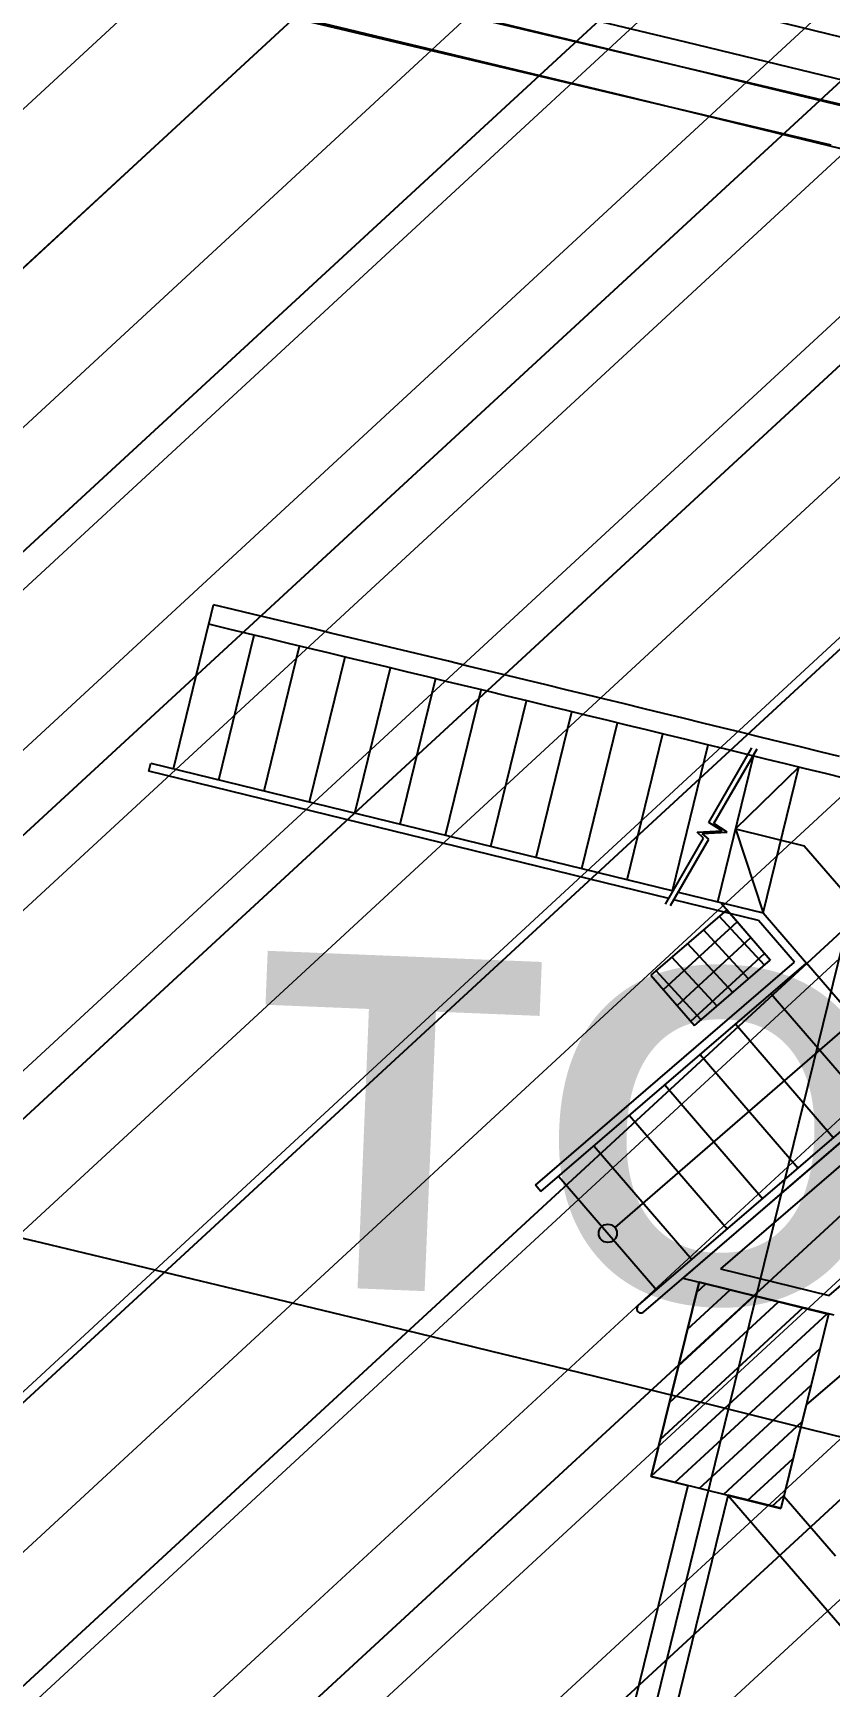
# Model space of a CAD drawing. Extents: x -678889171 to 586587, y -792238163 to 335485.
# Drawn here: x -678740441 to -678735663, y -792164476 to -792154563 of the extents above; entities that cross this region are included whole.
import ezdxf
from ezdxf.enums import TextEntityAlignment as Align

# ---------------------------------------------------------------- set-up
doc = ezdxf.new("R2010")
doc.units = 0
doc.header["$MEASUREMENT"] = 0
for name, color, linetype in [('A-ANNO-LEGN', 252, 'Continuous'), ('A-FLOR-PATT', 252, 'Continuous'), ('A-SITE-PATT', 252, 'Continuous'), ('A-WALL', 252, 'Continuous')]:
    doc.layers.add(name, color=color, linetype=linetype)
doc.layers.add('BASEMENT3 LAYOUT$0$HATCH5', color=252, linetype='Continuous', lineweight=15)
doc.styles.add('BASEMENT3 LAYOUT$0$EN-SB', font='swissb.ttf')
doc.styles.add('Ground floor Towers$0$$Bas01-Rname$0$EN-SC', font='swissc.ttf')
doc.styles.add('Ground floor Towers$0$$Bas01-Rname$0$EN-SCL', font='swisscl.ttf')
doc.styles.add('Ground floor Towers$0$04-Ground Floor$0$V2-lower ground$0$LEVEL  FOR LICENSE LOWER GR$0$$LG- LEVEL$0$AR-SR', font='sarb.shx')

# ---------------------------------------------------------------- blocks, each defined once
blk = doc.blocks.new('A$C61C61320')
at = {"layer": 'BASEMENT3 LAYOUT$0$HATCH5'}
h = blk.add_hatch(dxfattribs=at)
h.set_pattern_fill('JIS_WOOD', color=256, scale=1000, style=0)
h.set_pattern_definition([(45, (-845680.2949388556, -470481.0696760565), (-499.9999991609842, 499.9999991609843), [])])
h.paths.add_polyline_path([(12440.74077330553, -169431.9252005816), (13408.27617370361, -243253.7315873399), (7111.185080291936, -248399.4795461658), (-61957.46107163071, -237877.8060760189), (-55832.26724016038, -200866.3395951205), (-20860.02674167091, -206712.4958959252), (-20783.43353955913, -208437.764712235), (-16504.6553898881, -208719.7022090854), (-18718.17453308101, -208569.0044804074), (-18168.17453308101, -169431.9252005816)])
at = {"layer": 'BASEMENT3 LAYOUT$0$HATCH5', "style": 'BASEMENT3 LAYOUT$0$EN-SB'}
blk.add_text('TOWER (A)', height=2000, dxfattribs=at).set_placement((-23889.31892161025, -222686.1925793323))
blk = doc.blocks.new('2')
at = {"layer": 'BASEMENT3 LAYOUT$0$HATCH5', "style": 'BASEMENT3 LAYOUT$0$EN-SB'}
blk.add_text('TOWER (A)', height=2000, dxfattribs=at).set_placement((94031.53737998311, 9511.168125299038))
blk = doc.blocks.new('GR')
at = {"layer": 'A-FLOR-PATT'}
for p, q in [((71040, 44770), (61791.84706075279, -782.1576375562072)), ((60387.46456896276, 33201.17113288534), (67185.38640320179, 31884.18568554015)), ((60340.57238361237, 32955.60735109121), (67137.83712541615, 31638.74920458822)), ((63528.13103115464, 28614.65626865336), (63551.24921352176, 28732.40833789132)), ((63351.45447358246, 27741.42243755287), (63530.17153420641, 28624.74156984869)), ((63625.91142915382, 27685.98429607102), (63802.87237060147, 28560.62371048426)), ((63900.36838472519, 27630.54615458916), (64077.58951777312, 28506.47158063325)), ((64174.82534029655, 27575.10801310731), (64352.28247282781, 28452.19987988238)), ((64449.28229586791, 27519.66987162545), (64626.95123591011, 28397.80860894619)), ((64723.73925143927, 27464.23173014359), (64902.36766857287, 28347.1127369985)), ((64998.32320446084, 27409.42128070821), (65176.21618666632, 28288.66735903251)), ((65272.653162582, 27353.35544717989), (65450.81237456034, 28233.91738114292)), ((65547.11011815336, 27297.91730569803), (65725.38437092215, 28179.04783524363)), ((65821.56707372473, 27242.47916421618), (65999.93217582731, 28124.05872170806)), ((66096.0240292961, 27187.04102273432), (66274.4557893376, 28068.95004084157)), ((66370.48098486745, 27131.60288125247), (66548.95521150116, 28013.72179288213)), ((66572.18834044847, 27550.19611704346), (66812.54990478001, 28007.86586763177)), ((66603.1618768496, 27543.94060496947), (66843.52344118114, 28001.61035555778)), ((67097.88148191126, 27902.90659629311), (66734.20041119325, 27517.34952614811)), ((63204.33124421418, 27720.13034727674), (63214.22599579678, 27769.1415082938)), ((63214.22599579678, 27769.1415082938), (66374.51201380997, 27130.78864518267)), ((66350.29156008687, 27084.67075172741), (63204.33124421418, 27720.13034727674)), ((66504.69486118885, 27489.16998722896), (66653.68052088232, 27501.88399488444)), ((66544.79218381771, 27455.017201251), (66504.69486118885, 27489.16998722896)), ((66535.66839758998, 27482.91447515496), (66684.65405728345, 27495.62848281044)), ((66575.76572021884, 27448.761689177), (66535.66839758998, 27482.91447515496)), ((66653.68052088232, 27501.88399488444), (66572.18834044847, 27550.19611704346)), ((66684.65405728345, 27495.62848281044), (66603.1618768496, 27543.94060496947)), ((66734.20041119325, 27517.34952614811), (66919.39779257389, 27020.74091471795)), ((66734.25166503177, 27517.40386298719), (67149.14032817465, 27433.37892668941)), ((66332.11123514044, 27050.05379952467), (66544.79218381771, 27455.017201251)), ((66363.08477154157, 27043.79828745067), (66575.76572021884, 27448.761689177)), ((67149.14032817465, 27433.37892668941), (67824.0422035643, 26715.23080905271)), ((66893.87706763635, 26974.8856240453), (66381.26466812623, 27078.4144240146)), ((66405.48512377225, 27124.53232113125), (66919.39779257389, 27020.74091471795)), ((66665.10348589197, 27070.24982681018), (66974.37250007727, 26739.81337154107)), ((66700.70146944877, 27031.5399216617), (66262.6385296729, 26621.53887191308)), ((66940.06471060516, 26707.70330602094), (66657.06719748754, 26990.70081913852)), ((66974.03550261448, 26739.49796181112), (66700.70146944877, 27031.5399216617)), ((67120.29617492647, 26733.95807352483), (66893.87706763635, 26974.8856240453)), ((66919.39779257389, 27020.74091471795), (67191.10926352687, 26731.61876452267)), ((66341.48620827575, 26537.29458545469), (66765.98247795223, 26961.79085513117)), ((66426.949842551, 26445.9815244333), (66851.44611222742, 26870.47779410973)), ((66848.75164958378, 26622.23967174569), (66565.75413646619, 26905.23718486328)), ((66757.43858856236, 26536.77603747044), (66474.44107544475, 26819.77355058808)), ((66512.41347682619, 26354.66846341186), (66936.90974650264, 26779.16473308831)), ((65621.35280792681, 25335.65010897837), (67120.29617492647, 26733.95807352483)), ((65655.44888471605, 25299.07884228466), (67191.10926352687, 26731.61876452267)), ((67824.0422035643, 26715.23080905271), (66106.8977670471, 25101.49128643986)), ((66267.10913955253, 24638.93496836509), (68461.34855771331, 26685.41244908748)), ((66666.12552754095, 26451.31240319525), (66383.12801442336, 26734.30991631284)), ((66535.97256283861, 26329.4969120625), (66974.03550261448, 26739.49796181112)), ((66262.6385296729, 26621.53887191308), (66535.97256283861, 26329.4969120625)), ((66574.8124665195, 26365.84876892006), (66291.81495340195, 26648.84628203762)), ((66301.20521634177, 24602.36370167138), (68495.44463450255, 26648.84118239377)), ((68491.45409058193, 26653.12141811932), (66527.48992476649, 24814.96690528808)), ((68487.2585685815, 26503.21036853219), (66751.33435195807, 24878.48778537111)), ((67408.01935553094, 24745.84009435822), (68864.13573779425, 26108.67906354761)), ((65655.44888471605, 25299.07884228466), (65621.35280792681, 25335.65010897837)), ((66385.9649932502, 23618.42246736616), (66625.3107311334, 24794.31090499838)), ((66625.31073192228, 24794.31090415558), (66385.96499403908, 23618.42246652336)), ((66527.48992476649, 24814.96690528808), (67440.7520565427, 24630.49168138238)), ((66612.71835678339, 24732.44547329552), (66666.25068257796, 24785.97779909009)), ((66625.3107311334, 24794.31090499838), (67409.23635622155, 24634.74707974292)), ((67409.23635701042, 24634.74707890012), (66625.31073192228, 24794.31090415558)), ((66751.33435195807, 24878.48778537111), (67408.01935553094, 24745.84009435822)), ((66477.18556605966, 24066.5825966819), (67106.89084440784, 24696.28787503007)), ((66522.36316296761, 24288.53688888648), (66960.01079046447, 24726.18451638333)), ((66567.54075987544, 24510.49118109094), (66813.1307365211, 24756.0811577366)), ((66386.83037224377, 23622.67401227274), (67400.65095229435, 24636.49459232332)), ((66432.00796915172, 23844.62830447732), (67253.7708983511, 24666.3912336767)), ((67409.23635622155, 24634.74707974292), (67169.89061833835, 23458.8586421107)), ((67793.02034019098, 24549.29413947378), (67297.71356421823, 24085.71623854388)), ((66530.0315528519, 23589.09849758423), (67366.69947129255, 24425.76641602488)), ((66676.91160679515, 23559.20185623085), (67321.52187438472, 24203.81212382042)), ((67297.71356423572, 24085.71623856021), (67170.76741204469, 23460.8990275127)), ((66823.79166073853, 23529.30521487759), (67276.34427747689, 23981.85783161595)), ((66970.6717146819, 23499.40857352433), (67231.16668056883, 23759.90353941126)), ((67169.89061833835, 23458.8586421107), (66385.9649932502, 23618.42246736616)), ((66385.96499403908, 23618.42246652336), (66606.96599405992, 23573.43890708857)), ((66606.96599405994, 23573.43890708865), (65982.41017415008, 20499.32419993116)), ((66607.21252113674, 23574.21200565249), (66059.502784941, 20881.27289987728)), ((66227.40459294805, 20449.54735031392), (66852.02849384157, 23523.5577593874)), ((66851.9427672924, 23523.57520856328), (71863.76089337893, 18168.73091418614)), ((66851.9427672924, 23523.57520856328), (67169.89061912712, 23458.85864126801)), ((67170.76741203116, 23460.89902751545), (66852.43875468818, 23525.57489986227)), ((67117.55176862504, 23469.51193217083), (67185.989083661, 23537.94924720679)), ((67185.43813803344, 23533.10698291839), (67508.8326246144, 23187.57825906323))]:
    blk.add_line(p, q, dxfattribs=at)
at = {"layer": 'A-FLOR-PATT', "ltscale": 100}
for p, q in [((66644.9585657006, 27076.26668128798), (66823.44225668591, 27958.43237100824)), ((66919.39779257389, 27020.74091471795), (67097.8814835592, 27902.90660443821)), ((67190.6947962282, 26732.05978998308), (67805.69752141733, 26074.96415100445)), ((66986.26542433283, 26540.72596676706), (67601.26814952196, 25883.63032778843)), ((66781.83605243746, 26349.39214355103), (67396.83877762659, 25692.2965045724)), ((66577.40668054209, 26158.058320335), (67192.40940573122, 25500.96268135637)), ((66372.97730864672, 25966.72449711897), (66987.98003383585, 25309.62885814034)), ((66168.54793675135, 25775.39067390294), (66783.55066194048, 25118.29503492431)), ((65964.11856485598, 25584.05685068692), (66579.1212900451, 24926.96121170829)), ((65759.6891929606, 25392.72302747089), (66374.69191814974, 24735.62738849226))]:
    blk.add_line(p, q, dxfattribs=at)
at = {"layer": 'A-FLOR-PATT'}
blk.add_circle((66067.19055555516, 25064.17520798157), 54.48992894077886, dxfattribs=at)
for centre, radius, start, end in [((-55663.02808184421, -578856.4866396398), 623364.7764122983, 74.61102897088065, 88.715678869106), ((-55662.04957572921, -578844.685925062), 622702.9587305912, 74.61095202551606, 88.71574447441284), ((-55662.04957586701, -578844.6859266991), 623102.9587322307, 78.56113400306909, 85.23635335364345), ((-55662.04957586701, -578844.6859266991), 622952.9587322307, 78.5473468654781, 81.86173866457295), ((-55662.04957586701, -578844.6859266991), 615202.9587322307, 74.22143378566328, 85.22979167610383), ((-60352.50074555051, -602011.2667118065), 642798.3531941562, 78.54193475479326, 78.88628853727238), ((-60352.50074555051, -602011.2667118065), 642678.3531941562, 78.53621024694874, 78.88628738950031), ((-55662.04957586701, -578844.6859266991), 607202.9587322306, 74.22143378566328, 89.82613372100917), ((66284.15717794714, 24620.64933501824), 25.00000000000118, 132.9939817200318, 312.9939817200562), ((-55662.04957586701, -578844.6859266991), 599702.9587322306, 74.22143378566328, 89.82613372100917)]:
    blk.add_arc(centre, radius, start, end, dxfattribs=at)
at = {"layer": 'A-FLOR-PATT', "style": 'Ground floor Towers$0$04-Ground Floor$0$V2-lower ground$0$LEVEL  FOR LICENSE LOWER GR$0$$LG- LEVEL$0$AR-SR', "flags": 12}
for tag, p in [('L', (30296.07288644527, 72859.53473235783)), ('P', (30237.50458115668, 72203.99769414036))]:
    blk.add_attdef(tag, text='', height=500, dxfattribs=at).set_placement(p, align=Align.RIGHT)
at = {"layer": 'A-FLOR-PATT'}
for tag, p, height, style in [('N', (85492.25876324323, 56633.4995742733), 250, 'Ground floor Towers$0$$Bas01-Rname$0$EN-SC'), ('N', (89389.48149106537, 56633.4995742733), 250, 'Ground floor Towers$0$$Bas01-Rname$0$EN-SC'), ('N', (94597.61363499537, 56633.4995742733), 250, 'Ground floor Towers$0$$Bas01-Rname$0$EN-SC'), ('AN', (85922.66280553787, 56313.08159666645), 200, 'Ground floor Towers$0$$Bas01-Rname$0$EN-SCL'), ('AN', (89819.88553336001, 56313.08159666645), 200, 'Ground floor Towers$0$$Bas01-Rname$0$EN-SCL'), ('AN', (95028.01767729002, 56313.08159666645), 200, 'Ground floor Towers$0$$Bas01-Rname$0$EN-SCL'), ('SN', (85299.47460008037, 56025.08594095582), 200, 'Ground floor Towers$0$$Bas01-Rname$0$EN-SCL'), ('F', (85927.04975899268, 56008.67972904726), 200, 'Ground floor Towers$0$$Bas01-Rname$0$EN-SCL'), ('SN', (89196.69732790251, 56025.08594095582), 200, 'Ground floor Towers$0$$Bas01-Rname$0$EN-SCL'), ('F', (89824.27248681482, 56008.67972904726), 200, 'Ground floor Towers$0$$Bas01-Rname$0$EN-SCL'), ('SN', (94404.82947183252, 56025.08594095582), 200, 'Ground floor Towers$0$$Bas01-Rname$0$EN-SCL'), ('F', (95032.40463074483, 56008.67972904726), 200, 'Ground floor Towers$0$$Bas01-Rname$0$EN-SCL')]:
    blk.add_attdef(tag, p, '', height=height, dxfattribs=dict(at, style=style))
at = {"layer": 'A-FLOR-PATT', "style": 'Ground floor Towers$0$$Bas01-Rname$0$EN-SCL', "width": 0.8}
for p in [(85305.16036184286, 56295.1433535593), (89202.383089665, 56295.1433535593), (94410.51523359501, 56295.1433535593)]:
    blk.add_attdef('FN', p, '', height=250, dxfattribs=at)

msp = doc.modelspace()

# ---------------------------------------------------------------- block references
at = {"layer": 'A-SITE-PATT', "rotation": 357.6731745000001}
for name, p in [('A$C61C61320', (-678706236.4347705, -791940527.995869, -212772)), ('2', (-678833487.1858103, -792167746.3685482, -212772))]:
    msp.add_blockref(name, p, dxfattribs=at)

# ---------------------------------------------------------------- next in the draw order: block references
at = {"layer": 'A-WALL', "rotation": 357.6731745000001}
msp.add_blockref('GR', (-678804025.0995113, -792184118.4910543, -212772), dxfattribs=at)

# ---------------------------------------------------------------- next in the draw order: hatches: boundary and pattern name
at = {"layer": 'A-ANNO-LEGN'}
h = msp.add_hatch(dxfattribs=at)
h.set_pattern_fill('ANSI31', color=256, scale=10000, angle=-2.326825500000001)
h.set_pattern_definition([(42.6731745, (-679564563.7146958, -792179516.537627), (-847.2693918303064, 919.0400305032981), [])])
h.paths.add_polyline_path([(-678777672.8996642, -792179735.1176345), (-678770187.1392597, -792139007.139102), (-678733063.7379951, -792148537.2472874), (-678731444.0167841, -792108675.140868), (-678688692.2204224, -792110162.0728618), (-678692240.0211401, -792193145.4692618), (-678709626.0473782, -792200229.2193018), (-678779081.755804, -792187036.6399584)])

doc.saveas('drawing.dxf')
